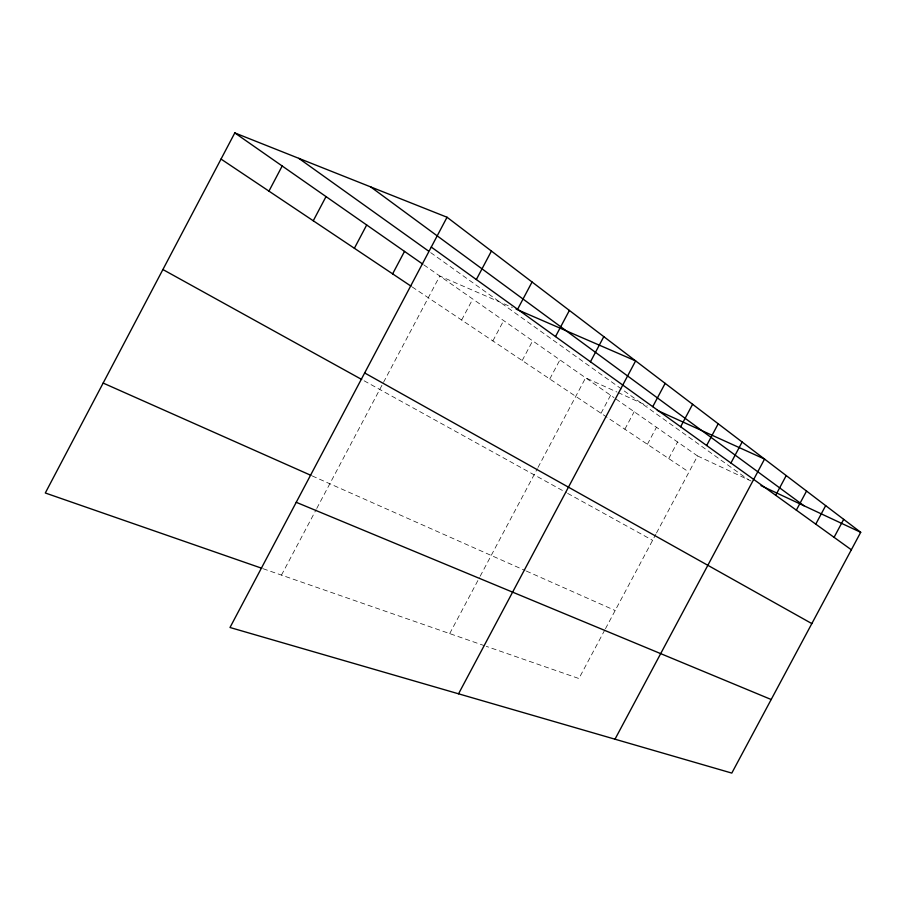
<?xml version="1.0" encoding="UTF-8"?>
<svg xmlns="http://www.w3.org/2000/svg" width="906" height="906" viewBox="0 0 906 906"><rect width="100%" height="100%" fill="white"/><g stroke="black" fill="none" stroke-linecap="round" stroke-linejoin="round"><path stroke-width="0.68" stroke-dasharray="4.53 3.4" d="M281.472 575.106L316.103 509.693M316.749 508.459L439.795 276.013L512.343 307.462M461.641 320.033L472.762 299.037M492.875 340.928L503.657 320.599M522.196 360.543L532.649 340.837M549.772 378.991L559.931 359.875M449.693 633.6L479.534 577.439M480.18 576.216L537.349 468.674M537.994 467.451L585.627 377.825L616.793 391.97M601.018 413.272L610.61 395.254M624.857 429.218L634.177 411.709M647.394 444.302L656.465 427.27M668.73 458.572L677.563 441.992M604.812 629.953L578.911 678.526L486.284 646.329M605.457 628.741L655.842 534.246M656.488 533.022L697.575 455.967L615.095 398.391M263.114 568.719L484.993 645.876M312.208 475.933L525.084 570.497M526.329 571.052L615.174 610.519M618.073 392.547L647.314 405.831M697.575 455.967L751.051 480.995M364.099 380.792L566.465 492.705M567.654 493.362L652.592 540.327M412.185 286.953L688.968 472.105M423.861 264.892L613.974 397.609M430.69 252.627L748.571 479.829"/><path stroke-width="1.36" d="M447.043 217.247L229.999 627.496L731.799 773.09L860.7 532.309L447.043 217.247L234.801 132.91L45.3 492.989L261.8 568.266M268.946 191.132L282.185 166.002M313.261 220.781L326.024 196.602M354.382 248.278L366.692 224.982M392.626 273.872L404.518 251.392M476.341 279.546L491.437 251.053M517.598 309.274L532.06 282.004M555.503 336.59L569.387 310.43M590.452 361.777L603.804 336.647M458.538 693.803L635.627 360.882L516.103 309.093M652.75 406.669L665.151 383.374M680.633 426.76L692.603 404.28M706.635 445.492L718.209 423.781M730.927 463.011L742.139 442.003M614.993 739.194L764.551 459.082L657.28 410.361M775.695 495.265L786.215 475.582M796.34 510.146L806.544 491.063M815.762 524.144L825.672 505.627M834.064 537.337L843.69 519.353M296.228 502.298L771.187 699.511M103.148 383.068L310.951 475.367M760.995 485.639L860.7 532.309M162.899 269.535L361.687 379.467M364.665 372.955L811.833 623.588M221.03 159.071L411.041 286.183M234.801 132.91L422.717 264.099M298.787 158.346L428.459 251.019M431.267 247.066L851.346 549.783M370.679 186.908L803.962 505.752"/></g></svg>
